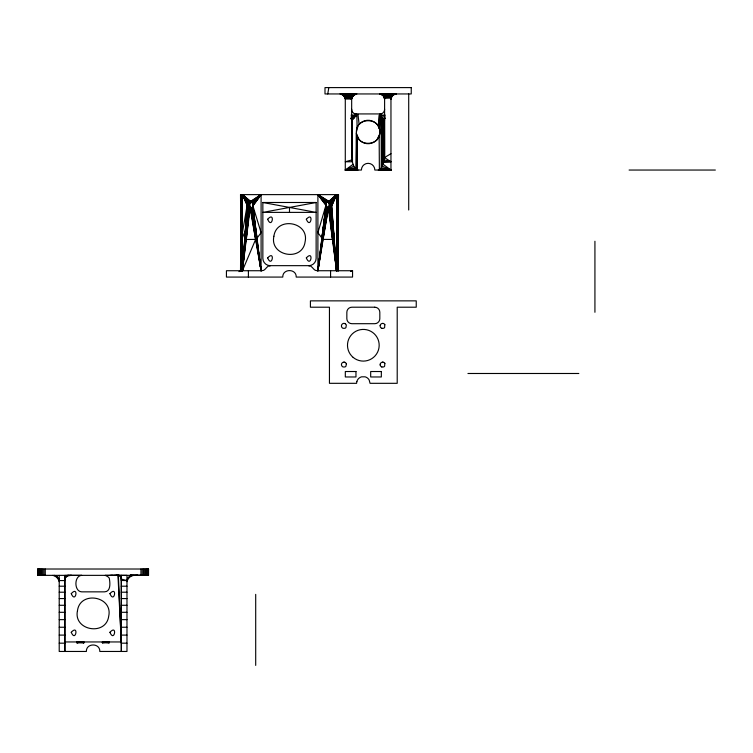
<?xml version="1.0" encoding="UTF-8"?>
<svg xmlns="http://www.w3.org/2000/svg" width="753" height="753" viewBox="0 0 753 753"><rect width="100%" height="100%" fill="white"/><g stroke="black" fill="none" stroke-linecap="round" stroke-linejoin="round"><path stroke-width="1.13" d="M121.393 580.318L121.393 579.095L126.975 580.572L121.271 580.469M240.518 270.732L241.026 194.622L241.026 270.732L238.946 271.635M338.474 270.732L337.965 194.622L337.965 270.732L338.474 194.622L240.518 194.622L241.026 270.732M384.444 120.198L384.51 157.565L390.958 161.763L383.757 162.14L383.757 119.52M251.276 208.204L249.582 208.204L242.419 270.732L241.873 194.622L241.402 270.732L241.402 194.622L241.873 270.732L242.419 194.622L250.636 201.333C260.933 211.951 237.741 207.452 250.636 201.333L261.093 194.622L261.093 270.732L250.109 208.261L242.419 270.732L255.596 239.492L250.636 208.204L256.114 239.388L246.259 239.492L244.847 238.343L247.492 206.51L250.034 206.51L252.123 208.204M328.355 208.204L317.898 270.732L317.898 194.622L328.882 201.286L336.572 194.622L337.118 270.732L337.589 194.622L337.589 270.732L337.118 194.622L336.572 270.732L328.355 208.204C318.058 197.597 341.25 202.077 328.355 208.204L322.877 239.388L332.986 239.463L334.144 238.343L331.499 206.51L329.183 205.964L326.868 208.204M383.757 162.14L384.115 119.878M383.625 119.379L383.145 164.239L380.839 168.606L378.27 170.046M391.908 96.073L393.631 94.549L396.031 93.946L392.539 95.33L390.958 98.775L390.958 170.046L382.345 166.187L382.976 118.739L385.254 118.739M379.145 127.982L379.371 115.124L385.159 115.105M121.393 579.132L121.271 577.203M356.395 131.653C356.188 116.969 380.51 117.12 379.841 131.991M379.851 132.34C380.077 146.543 356.687 147.212 356.414 132.744L355.811 169.011L345.288 170.046L345.288 98.925L343.735 95.358L340.215 93.946L356.706 93.946L353.317 95.236L351.679 98.361L351.632 155.269C352.084 160.238 352.357 168.173 357.976 170.046M377.112 139.54L379.681 134.034L380.425 116.188L385.103 116.16M391.099 97.881L390.958 99.02L391.409 96.911L392.765 95.132L381.809 94.473M390.958 99.02L391.381 96.977L392.765 95.132M250.034 206.51L249.808 205.964L247.266 205.964L242.419 270.732L242.419 194.622L250.109 201.286M327.715 201.333L329.409 201.333L336.572 194.622L331.725 205.964L329.183 205.964L329.183 203.574L327.376 201.493M247.266 205.964L244.772 238.052L242.419 232.677L247.135 205.371L242.419 194.622L249.582 201.333L251.276 201.333M247.492 206.51L242.419 270.732L249.074 208.044L252.829 208.044M250.335 207.009L247.793 207.009L242.419 270.732L248.594 207.79L251.135 207.79M354.691 94.36L356.706 93.946L353.223 95.339L351.632 99.02L345.288 99.02L343.801 95.433M244.951 238.616L247.793 207.009M250.702 207.442L248.17 207.442L242.419 270.732L247.135 205.371L249.667 205.371L249.808 205.964M64.965 578.596L64.796 579.208M379.371 128.697L378.288 126.127L379.324 115.087L380.416 114.155A5.073 5.073 0 0 0 384.614 109.166M245.101 238.87L248.17 207.442M245.29 239.087L248.594 207.79M246.259 239.492L249.582 208.204L245.751 239.388M340.215 93.946L355.708 94.04L341.156 94.031L344.027 95.659L352.828 95.763C349.561 104.469 351.858 95.179 354.305 94.549M245.506 239.256L249.074 208.044M322.877 239.388L327.847 208.044L317.898 270.732L325.908 205.371L317.898 194.622L328.355 201.333M322.416 239.087L327.367 207.79L317.898 270.732L326.049 205.964L321.898 238.052L322.632 239.256M322.228 238.87L326.943 207.442L317.898 270.732L326.265 206.51L321.973 238.343M317.898 270.732L326.567 207.009L322.086 238.616M353.119 164.267L345.288 170.046L361.402 170.046A6.721 6.721 0 0 1 368.123 163.326A6.721 6.721 0 0 1 374.843 170.046L390.958 170.046L383.126 164.276L384.614 155.269L384.604 98.775L383.493 95.838L381.272 94.247L395.014 94.05L379.54 93.946A5.073 5.073 0 0 1 382.072 94.624L383.663 96.073M327.743 93.946L328.826 87.602M64.965 578.718L65.765 576.789L65.247 577.636M251.615 201.493L250.034 203.028L249.667 205.371L247.088 204.769L242.419 194.622L249.074 201.493L252.829 201.493M392.52 95.358L393.49 94.624L382.251 94.624L392.144 95.753L391.033 98.135L384.529 98.135L382.929 95.236L379.719 93.946M357.967 126.127L356.395 131.991L356.875 169.783L345.288 170.046L353.901 166.197M325.908 205.371L317.898 232.677L321.898 238.052M256.114 239.388L261.093 232.677L252.942 205.964L261.093 194.622L251.144 201.493M329.315 205.371L331.857 205.371L336.572 194.622L336.572 270.732L328.882 208.261L332.468 239.463M331.857 205.371L329.362 204.769L331.904 204.769L336.572 194.622L329.918 201.493L326.153 201.493M331.904 204.769L329.315 204.167L331.857 204.167L336.572 194.622L330.388 201.748L327.856 201.748M331.857 204.167L329.183 203.574L331.725 203.574L336.572 194.622L330.821 202.096L328.289 202.096M391.748 96.299L392.144 95.753L382.797 95.132L381.931 94.539M253.083 205.371L261.093 194.622L251.615 201.748M340.685 93.965L343.387 94.003L341.1 94.021L343.236 94.934L344.78 96.798L352.479 96.215L353.449 95.132L342.85 94.68M253.13 204.769L261.093 194.622L252.048 202.096M253.083 204.167L261.093 194.622L252.424 202.529M65.765 576.902L66.895 575.819L66.104 576.487M252.942 203.574L261.093 194.622L252.726 203.028M351.651 120.348L356.254 115.746M353.195 95.358L355.388 94.116M65.191 577.805L68.316 575.348L81.682 575.358C73.982 575.697 73.982 591.5 81.682 591.849L104.516 591.849C110.644 591.698 110.154 583.697 109.505 579.546C110.352 576.864 103.782 574.915 105.392 575.433M392.784 95.113L394.487 94.181L382.345 94.803M353.901 94.793L342.295 94.389L354.07 94.68L355.162 94.181M390.958 153.687L384.51 157.565L384.501 120.264M393.198 94.812L394.44 94.2M66.895 575.932L71.497 575.358L64.918 575.433L64.918 651.458M394.158 94.313L382.317 94.774M350.493 271.522L352.555 270.732L352.555 277.076L296.221 277.076C296.541 268.435 282.441 268.435 282.77 277.076L226.437 277.076L226.437 270.732L261.677 270.732C265.677 271.071 266.289 265.611 270.167 265.658L308.749 265.668C312.683 265.753 316.204 262.289 316.128 258.354L316.128 202.491L262.853 202.491L262.853 258.354C262.788 262.26 266.261 265.724 270.167 265.658M67.346 575.716L68.316 575.461M381.272 113.929L354.974 113.929M352.028 159.871L345.288 161.763L352.404 161.763L352.028 119.981M137.912 575.358L131.408 575.508L137.658 575.358M147.494 569.014L147.494 575.358L130.307 575.367M131.408 575.508L132.048 575.396A5.817 5.817 0 0 0 126.975 580.535M381.272 93.946L379.54 93.946M357.6 170.018L345.288 170.046L354.804 167.787M395.043 94.04L380.557 94.05L381.583 94.37M378.684 170.009L390.958 170.046L381.442 167.797L381.319 117.082M316.128 202.491L262.853 212.384L316.128 212.384L262.853 202.491M121.271 579.095C122.692 576.629 115.896 575.019 119.115 575.358M105.411 575.358L119.52 575.358M111.632 575.358L118.739 575.358M129.855 575.377L132.048 575.396L130.533 575.358M114.691 575.358L118.372 575.48L116.884 575.358M379.54 114.24L380.425 114.164M269.583 265.734L270.468 265.658M59.214 575.433L59.214 651.458L86.369 651.458C86.049 642.827 100.149 642.827 99.82 651.458L126.975 651.458L126.975 575.348L116.63 575.358L118.07 575.367M117.957 575.367L121.271 641.951L118.372 575.48L116.63 575.358M391.268 97.288L384.416 97.626L383.032 95.33M384.294 97.288L391.381 96.977L383.823 96.299L391.645 96.488M352.319 96.488L344.78 96.798C345.947 101.448 345.006 95.264 342.756 94.624L353.919 94.37M344.601 96.488L352.479 96.215L344.027 95.659L344.45 96.215M109.985 575.348L112.319 575.348M345.288 170.046L357.148 169.905M380.557 94.05L395.918 93.946L380.105 93.974M380.416 94.021L395.918 93.946M351.66 116.113L355.896 116.103M350.757 117.967L354.042 117.967M350.992 118.739L353.27 118.739M385.489 117.976L382.213 117.967L381.442 167.797L381.432 117.186M383.851 161.763L390.958 161.763L384.228 159.881M629.094 170.046L715.35 170.046M251.135 201.748L248.594 201.748L242.419 194.622L247.135 204.167L249.619 204.769L247.088 204.769M250.702 202.096L248.17 202.096L242.419 194.622L247.266 203.574L249.667 204.167L247.135 204.167M250.335 202.529L247.793 202.529L242.419 194.622L247.492 203.028L250.034 203.028M328.656 202.529L331.198 202.529L336.572 194.622L331.499 203.028L328.957 203.028L331.725 203.574M247.266 203.574L249.808 203.574M328.957 206.51L331.499 206.51L336.572 270.732L329.409 208.204L327.715 208.204M328.656 207.009L331.198 207.009L334.031 238.616M328.289 207.442L330.821 207.442L333.88 238.87M327.856 207.79L330.388 207.79L333.701 239.087M326.153 208.044L329.918 208.044L333.485 239.256M352.555 270.732L317.314 270.732C313.314 271.071 312.702 265.611 308.824 265.658M467.942 373.488L578.831 373.488M130.74 575.367L145.8 575.358L145.8 569.014M64.918 580.572L59.214 580.572C60.071 578.455 53.887 574.266 57.567 577.118M59.214 586.201L64.918 586.201M121.271 586.211L126.975 586.201M59.214 592.206L64.918 592.206M121.271 592.206L126.975 592.206M59.214 598.569L64.918 598.569M121.271 598.569L126.975 598.569M59.214 605.28L64.918 605.28M121.271 605.28L126.975 605.28M59.214 612.302L64.918 612.302M121.271 612.302L126.975 612.302M59.214 619.634L64.918 619.634M121.271 619.634L126.975 619.634M59.214 627.24L64.918 627.24M121.271 627.24L126.975 627.24M59.214 635.099L64.918 635.099M121.271 635.099L126.975 635.099M64.796 641.951L121.393 641.951M59.214 643.175L64.918 643.175M121.271 643.175L126.975 643.175M384.538 98.135L384.614 99.02L383.409 95.735L392.115 95.791M351.086 115.105L356.884 115.124L357.101 127.982M130.184 575.358L132.048 575.367M354.974 94.257L341.947 94.257M351.143 116.16L355.821 116.188M345.213 98.135L351.698 98.201L345.053 97.485L351.717 98.135M130.222 575.367L131.069 575.377M67.375 575.358L68.316 575.386M379.117 169.896L390.958 170.046L380.434 169.02M351.755 118.07L353.901 118.108M350.889 118.842L353.129 118.88M390.958 170.046L379.371 169.783L379.145 136.001M344.978 97.288L351.867 97.485L344.78 96.798L351.952 97.288M308.749 265.668L309.398 265.734M352.479 96.215L344.337 96.073M343.481 95.132L352.903 95.659M383.926 96.488L391.381 96.977L384.416 97.626L384.614 99.02M117.939 575.377L118.372 575.48M54.781 575.508L54.141 575.396L56.004 575.989M381.79 328.308L383.531 328.308A2.485 2.485 0 0 0 384.604 327.555L384.858 324.656M381.79 366.975L383.531 366.975A2.485 2.485 0 0 0 384.604 366.222L384.858 363.322M341.806 94.2L343.057 94.812M345.269 323.734L344.865 323.545A2.56 2.56 0 0 0 343.575 323.414A2.504 2.504 0 0 0 341.495 325.503M327.847 201.493L317.898 194.622L325.861 204.769M327.367 201.748L317.898 194.622L325.908 204.167M326.943 202.096L317.898 194.622L326.049 203.574M326.567 202.529L317.898 194.622L326.265 203.028M379.804 115.567L384.614 120.376M378.288 126.127L377.112 124.452A11.737 11.737 0 0 0 359.134 124.452L357.976 114.24M120.941 577.683L121.111 578.144M346.38 363.727L345.938 366.222A2.485 2.485 0 0 1 344.865 366.975L343.133 366.975A2.485 2.485 0 0 1 341.514 365.064A2.56 2.56 0 0 1 341.495 364.151A2.485 2.485 0 0 1 343.97 362.146M379.145 127.982L379.681 129.958M356.564 134.034L359.134 139.54A11.737 11.737 0 0 0 378.27 137.884M256.359 239.256L251.144 208.044L261.093 270.732L252.942 205.964M257.018 238.343L252.726 206.51L261.093 270.732L250.636 208.204M256.575 239.087L251.615 207.79L261.093 270.732L252.424 207.009L256.905 238.616M256.754 238.87L252.048 207.442L261.093 270.732M333.24 239.388L329.409 208.204L332.722 239.492M329.918 208.044L336.572 270.732L331.725 205.964M330.388 207.79L336.572 270.732L331.198 207.009M330.821 207.442L336.572 270.732M121.393 575.471L121.393 651.458M352.131 119.878L352.489 162.14M594.926 241.252L594.926 312.279M408.71 93.946L408.71 210.002M382.345 118.099L382.345 166.187M338.474 194.622L338.417 270.732M338.248 194.622L338.248 270.732M337.118 194.622L337.118 270.732M330.576 270.732L330.576 277.076M289.491 207.433L289.491 212.384M255.7 594.371L255.7 665.398M248.405 270.732L248.405 277.076M241.873 194.622L241.873 270.732M241.402 194.622L241.402 270.732M240.744 194.622L240.744 270.732M240.574 194.622L240.574 270.732M148.445 569.014L148.416 575.358M148.059 569.014L148.115 575.358M146.731 569.014L146.731 575.358M144.717 569.014L144.717 575.358M143.522 569.014L143.522 575.358M142.242 569.014L142.242 575.358M140.933 569.014L140.933 575.358M121.271 575.348L121.271 651.458M109.27 641.951L109.213 642.836M109.063 641.951L109.063 642.836M108.799 641.951L108.799 642.836M108.451 641.951L108.451 642.836M108.018 641.951L108.018 642.836M107.528 641.951L107.528 642.836M107.199 641.951L104.356 641.951M106.973 641.82L106.973 642.836M106.389 641.82L106.389 642.836M105.778 641.82L105.778 642.836M105.175 641.82L105.175 642.836M104.592 641.82L104.592 642.836M104.036 641.951L104.036 642.836M103.538 641.951L103.538 642.836M103.105 641.951L103.105 642.836M102.756 641.951L102.756 642.836M102.502 641.951L102.502 642.836M102.342 641.951L102.342 642.836M83.687 641.951L83.687 642.836M83.432 641.951L83.432 642.836M83.084 641.951L83.084 642.836M82.651 641.951L82.651 642.836M82.152 641.951L82.152 642.836M81.832 641.951L78.99 641.951M81.606 641.82L81.606 642.836M81.013 641.82L81.013 642.836M80.411 641.82L80.411 642.836M79.809 641.82L79.809 642.836M79.216 641.82L79.216 642.836M78.67 641.951L78.67 642.836M78.171 641.951L78.171 642.836M77.738 641.951L77.738 642.836M77.39 641.951L77.39 642.836M77.135 641.951L77.135 642.836M64.796 575.433L64.796 651.458M45.265 569.014L45.265 575.358M43.947 569.014L43.947 575.358M42.676 569.014L42.676 575.358M41.481 569.014L41.481 575.358M40.398 569.014L40.398 575.358M39.457 569.014L39.457 575.358M38.695 569.014L38.695 575.358M38.13 569.014L38.13 575.358M37.782 569.014L37.754 575.358M356.706 114.24A5.073 5.073 0 0 1 351.632 109.166M345.213 323.762A2.504 2.504 0 0 1 346.324 325.089L345.938 327.555A2.485 2.485 0 0 1 344.865 328.308L343.133 328.308A2.485 2.485 0 0 1 342.05 327.555A2.504 2.504 0 0 1 341.495 326.369A2.56 2.56 0 0 1 341.495 325.484M380.274 365.459A2.56 2.56 0 0 1 380.161 364.151M382.684 362.033A2.56 2.56 0 0 1 383.55 362.184M381.856 366.975A2.485 2.485 0 0 1 380.359 365.487M380.246 364.207A2.485 2.485 0 0 1 382.693 362.146M383.936 362.475A2.485 2.485 0 0 1 384.849 363.388M380.161 325.484A2.56 2.56 0 0 0 380.274 326.793A2.504 2.504 0 0 0 380.717 327.555A2.485 2.485 0 0 0 381.856 328.308M382.684 323.376A2.56 2.56 0 0 1 383.55 323.526L383.926 323.734A2.504 2.504 0 0 1 384.802 324.684M345.203 362.475A2.485 2.485 0 0 1 346.305 363.793M380.161 325.503A2.504 2.504 0 0 1 382.637 323.432M344.017 362.033A2.56 2.56 0 0 1 344.883 362.184M52.87 575.358A8.565 8.565 0 0 1 59.214 581.692M126.975 581.692A8.565 8.565 0 0 1 133.319 575.358M357.101 136.001L356.875 169.783L356.875 135.295L357.101 136.011M71.262 593.637C75.667 604.339 79.065 585.081 71.262 593.637M71.262 632.294C75.667 643.006 79.065 623.748 71.262 632.294M109.929 593.637C114.334 604.339 117.732 585.081 109.929 593.637M109.929 632.294C114.334 643.006 117.732 623.748 109.929 632.294M267.663 219.245C272.068 229.957 275.466 210.689 267.663 219.245M267.663 257.912C272.068 268.614 275.466 249.356 267.663 257.912M306.33 219.245C310.725 229.957 314.133 210.689 306.33 219.245M306.33 257.912C310.725 268.614 314.133 249.356 306.33 257.912M77.484 610.655C73.06 630.609 106.041 636.417 108.714 616.161C113.129 596.207 80.147 590.39 77.484 610.655M273.885 236.263C269.461 256.218 302.433 262.035 305.106 241.769C309.53 221.824 276.549 216.007 273.885 236.263M356.837 381.573L356.602 383.315L329.447 383.315L329.447 307.205L310.415 307.205L310.415 300.861L416.24 300.861L416.24 307.205L397.208 307.205L397.208 383.315L370.052 383.315L369.149 379.954A6.73 6.73 0 0 0 365.073 376.82L361.591 376.82A6.73 6.73 0 0 0 356.837 381.573M411.251 87.602L324.995 87.602L324.995 93.946L411.251 93.946L411.251 87.602M374.74 307.205L351.915 307.205A5.073 5.073 0 0 0 346.841 312.279L346.841 318.623A5.073 5.073 0 0 0 351.915 323.696L374.74 323.696A5.073 5.073 0 0 0 379.823 318.623L379.823 312.279A5.073 5.073 0 0 0 374.74 307.205M355.971 371.521L345.316 371.521L345.316 376.971L355.971 376.971L355.971 371.521M381.338 371.521L370.683 371.521L370.683 376.971L381.338 376.971L381.338 371.521M148.539 569.014L37.65 569.014L37.65 575.358L148.539 575.358L148.539 569.014M83.903 642.836L83.903 641.951L83.847 642.836M76.975 642.836L76.975 641.951L76.919 642.836M353.148 357.402A15.851 15.851 0 0 0 378.938 348.008A15.851 15.851 0 0 0 357.91 330.369A15.851 15.851 0 0 0 353.148 357.402"/></g></svg>
